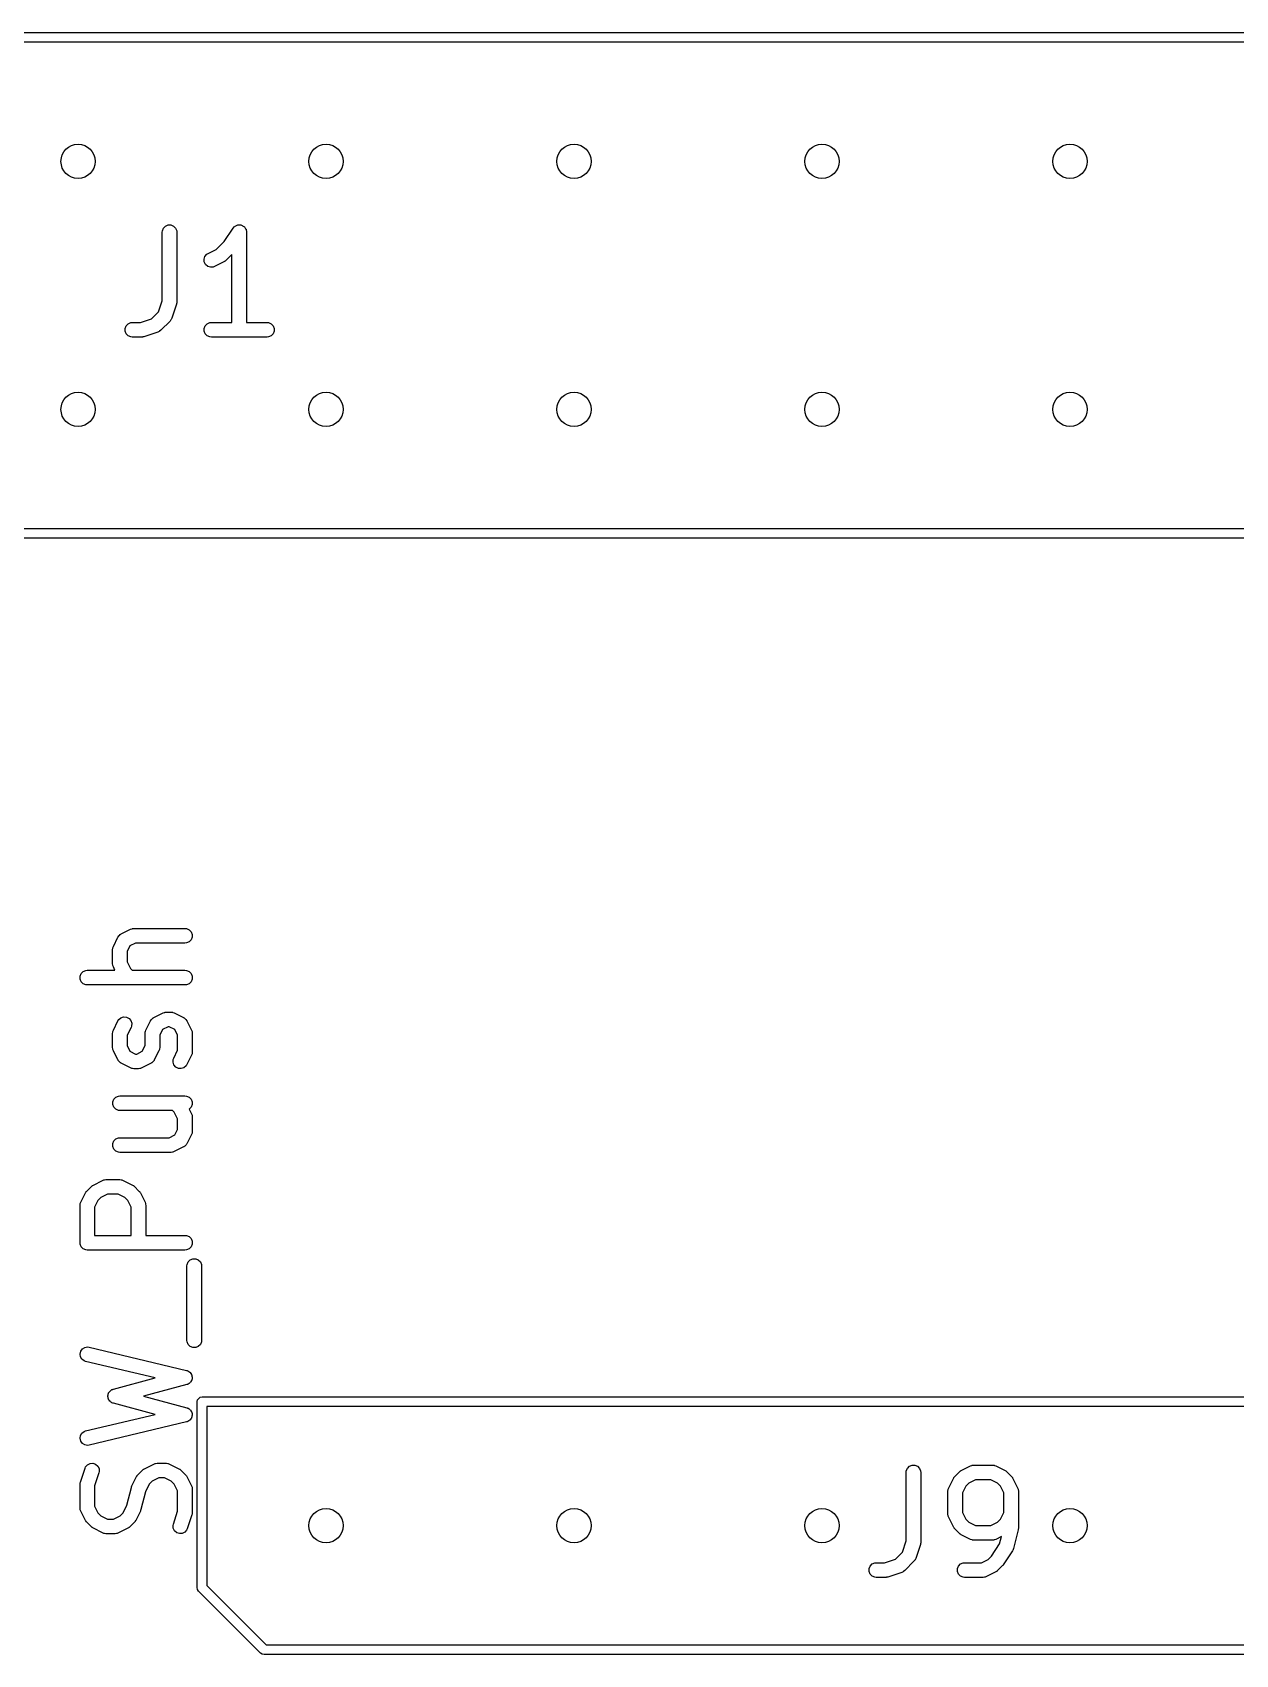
# Model space of a CAD drawing. Extents: x 0.02 to 1.98, y -0.08 to 3.55.
# Drawn here: x 0.932 to 1.417, y 0.048 to 0.702 of the extents above; entities that cross this region are included whole.
import ezdxf

# ---------------------------------------------------------------- set-up
doc = ezdxf.new("R2010")
doc.units = 0
doc.header["$MEASUREMENT"] = 0
doc.layers.add('BLACK', color=7, linetype='CONTINUOUS')

msp = doc.modelspace()

# ---------------------------------------------------------------- linework, layer by layer
at = {"layer": 'BLACK', "linetype": 'CONTINUOUS'}
for p, q in [((0.2, 0.70197), (1.75, 0.70197)), ((1.74918, 0.69803), (0.20197, 0.69803)), ((0.98392, 0.62146), (0.98398, 0.62204)), ((0.98392, 0.59382), (0.98392, 0.62146)), ((0.98398, 0.62204), (0.98442, 0.6231)), ((0.98442, 0.6231), (0.98524, 0.62392)), ((0.98524, 0.62392), (0.9863, 0.62436)), ((0.9863, 0.62436), (0.98745, 0.62436)), ((0.98745, 0.62436), (0.98852, 0.62392)), ((0.98852, 0.62392), (0.98933, 0.6231)), ((0.98933, 0.6231), (0.98977, 0.62204)), ((0.98977, 0.62204), (0.98983, 0.62146)), ((0.98983, 0.62146), (0.98983, 0.59334)), ((1.00895, 0.61772), (1.01254, 0.6231)), ((1.01254, 0.6231), (1.01255, 0.62311)), ((1.01254, 0.6231), (1.01254, 0.6231)), ((1.01254, 0.6231), (1.01254, 0.6231)), ((1.01255, 0.62311), (1.01291, 0.62355)), ((1.01291, 0.62355), (1.01315, 0.62371)), ((1.01315, 0.62371), (1.01336, 0.62392)), ((1.01336, 0.62392), (1.01362, 0.62403)), ((1.01362, 0.62403), (1.01387, 0.62419)), ((1.01387, 0.62419), (1.01415, 0.62425)), ((1.01415, 0.62425), (1.01442, 0.62436)), ((1.01442, 0.62436), (1.01471, 0.62436)), ((1.01471, 0.62436), (1.01499, 0.62442)), ((1.01499, 0.62442), (1.01528, 0.62436)), ((1.01528, 0.62436), (1.01557, 0.62436)), ((1.01557, 0.62436), (1.01584, 0.62425)), ((1.01584, 0.62425), (1.01613, 0.62419)), ((1.01613, 0.62419), (1.01637, 0.62403)), ((1.01637, 0.62403), (1.01664, 0.62392)), ((1.01664, 0.62392), (1.01684, 0.62371)), ((1.01684, 0.62371), (1.01708, 0.62355)), ((1.01708, 0.62355), (1.01725, 0.62331)), ((1.01725, 0.62331), (1.01745, 0.6231)), ((1.01745, 0.6231), (1.01756, 0.62284)), ((1.01756, 0.62284), (1.01772, 0.6226)), ((1.01772, 0.6226), (1.01778, 0.62231)), ((1.01778, 0.62231), (1.01789, 0.62204)), ((1.01789, 0.62204), (1.01795, 0.62147)), ((1.01795, 0.62147), (1.01795, 0.62147)), ((1.01795, 0.62147), (1.01795, 0.62147)), ((1.01795, 0.62147), (1.01795, 0.62146)), ((1.01795, 0.62146), (1.01795, 0.58505)), ((1.00575, 0.61452), (1.00895, 0.61772)), ((1.00082, 0.61058), (1.00118, 0.61168)), ((1.0009, 0.60944), (1.00082, 0.61058)), ((1.00142, 0.6084), (1.0009, 0.60944)), ((1.00118, 0.61168), (1.00194, 0.61255)), ((1.00229, 0.60765), (1.00142, 0.6084)), ((1.00194, 0.61255), (1.00243, 0.61286)), ((1.00243, 0.61286), (1.00575, 0.61452)), ((1.00882, 0.60945), (1.00507, 0.60757)), ((1.00907, 0.60961), (1.00882, 0.60945)), ((1.00914, 0.60963), (1.00907, 0.60961)), ((1.00922, 0.6097), (1.00914, 0.60963)), ((1.00931, 0.60976), (1.00922, 0.6097)), ((1.00936, 0.60982), (1.00931, 0.60976)), ((1.00959, 0.61), (1.00936, 0.60982)), ((1.01205, 0.61246), (1.00959, 0.61)), ((1.01205, 0.58505), (1.01205, 0.61246)), ((1.00338, 0.60729), (1.00229, 0.60765)), ((1.00453, 0.60737), (1.00338, 0.60729)), ((1.00507, 0.60757), (1.00453, 0.60737)), ((0.97966, 0.58655), (0.98242, 0.58931)), ((0.98242, 0.58931), (0.98392, 0.59382)), ((0.98968, 0.59241), (0.9878, 0.58678)), ((0.98974, 0.59269), (0.98968, 0.59241)), ((0.98977, 0.59277), (0.98974, 0.59269)), ((0.98978, 0.59287), (0.98977, 0.59277)), ((0.98981, 0.59297), (0.98978, 0.59287)), ((0.98983, 0.59334), (0.9898, 0.59305)), ((0.9898, 0.59305), (0.98981, 0.59297)), ((0.96898, 0.58267), (0.96942, 0.58373)), ((0.96898, 0.58152), (0.96898, 0.58267)), ((0.96942, 0.58373), (0.97024, 0.58455)), ((0.97024, 0.58455), (0.9713, 0.58499)), ((0.9713, 0.58499), (0.97188, 0.58505)), ((0.97188, 0.58505), (0.97515, 0.58505)), ((0.97515, 0.58505), (0.97966, 0.58655)), ((0.98709, 0.58563), (0.98334, 0.58188)), ((0.98746, 0.58608), (0.98709, 0.58563)), ((0.9875, 0.58618), (0.98746, 0.58608)), ((0.98757, 0.58626), (0.9875, 0.58618)), ((0.9878, 0.58678), (0.98757, 0.58626)), ((1.00085, 0.58267), (1.00129, 0.58373)), ((1.00085, 0.58152), (1.00085, 0.58267)), ((1.00129, 0.58373), (1.00211, 0.58455)), ((1.00211, 0.58455), (1.00317, 0.58499)), ((1.00317, 0.58499), (1.00375, 0.58505)), ((1.00375, 0.58505), (1.01205, 0.58505)), ((1.01795, 0.58505), (1.02625, 0.58505)), ((1.02625, 0.58505), (1.02682, 0.58499)), ((1.02682, 0.58499), (1.02789, 0.58455)), ((1.02789, 0.58455), (1.0287, 0.58373)), ((1.0287, 0.58373), (1.02914, 0.58267)), ((1.02914, 0.58267), (1.02914, 0.58152)), ((0.96942, 0.58045), (0.96898, 0.58152)), ((0.97024, 0.57964), (0.96942, 0.58045)), ((0.9713, 0.5792), (0.97024, 0.57964)), ((0.97188, 0.57914), (0.9713, 0.5792)), ((0.97563, 0.57914), (0.97188, 0.57914)), ((0.97592, 0.57917), (0.97563, 0.57914)), ((0.976, 0.57916), (0.97592, 0.57917)), ((0.9761, 0.57919), (0.976, 0.57916)), ((0.9762, 0.5792), (0.9761, 0.57919)), ((0.97628, 0.57923), (0.9762, 0.5792)), ((0.97656, 0.57929), (0.97628, 0.57923)), ((0.98219, 0.58117), (0.97656, 0.57929)), ((0.98271, 0.5814), (0.98219, 0.58117)), ((0.98279, 0.58147), (0.98271, 0.5814)), ((0.98289, 0.58151), (0.98279, 0.58147)), ((0.98334, 0.58188), (0.98289, 0.58151)), ((1.00129, 0.58045), (1.00085, 0.58152)), ((1.00211, 0.57964), (1.00129, 0.58045)), ((1.00317, 0.5792), (1.00211, 0.57964)), ((1.00375, 0.57914), (1.00317, 0.5792)), ((1.02625, 0.57914), (1.00375, 0.57914)), ((1.02682, 0.5792), (1.02625, 0.57914)), ((1.02789, 0.57964), (1.02682, 0.5792)), ((1.0287, 0.58045), (1.02789, 0.57964)), ((1.02914, 0.58152), (1.0287, 0.58045)), ((1.65161, 0.49803), (0.2, 0.49803)), ((0.20197, 0.50197), (1.64725, 0.50197)), ((0.96741, 0.33856), (0.97116, 0.34044)), ((0.97116, 0.34044), (0.9717, 0.34064)), ((0.9717, 0.34064), (0.97181, 0.34065)), ((0.97181, 0.34065), (0.9719, 0.34069)), ((0.9719, 0.34069), (0.97248, 0.34075)), ((0.97248, 0.34075), (0.9931, 0.34075)), ((0.9931, 0.34075), (0.99368, 0.34069)), ((0.99368, 0.34069), (0.99474, 0.34025)), ((0.99474, 0.34025), (0.99556, 0.33944)), ((0.96422, 0.33349), (0.96609, 0.33724)), ((0.96609, 0.33724), (0.96615, 0.33734)), ((0.96615, 0.33734), (0.96617, 0.33738)), ((0.96617, 0.33738), (0.96621, 0.33744)), ((0.96621, 0.33744), (0.9664, 0.33773)), ((0.9664, 0.33773), (0.96668, 0.33797)), ((0.96668, 0.33797), (0.96692, 0.33825)), ((0.96692, 0.33825), (0.96721, 0.33844)), ((0.96721, 0.33844), (0.96727, 0.33849)), ((0.96727, 0.33849), (0.96731, 0.3385)), ((0.96731, 0.3385), (0.96741, 0.33856)), ((0.97093, 0.33372), (0.96981, 0.33147)), ((0.97318, 0.33484), (0.97093, 0.33372)), ((0.9931, 0.33484), (0.97318, 0.33484)), ((0.99368, 0.3349), (0.9931, 0.33484)), ((0.99474, 0.33534), (0.99368, 0.3349)), ((0.99556, 0.33615), (0.99474, 0.33534)), ((0.99556, 0.33944), (0.996, 0.33837)), ((0.996, 0.33722), (0.99556, 0.33615)), ((0.996, 0.33837), (0.996, 0.33722)), ((0.9639, 0.33217), (0.96396, 0.33275)), ((0.9639, 0.32655), (0.9639, 0.33217)), ((0.96396, 0.33275), (0.964, 0.33285)), ((0.964, 0.33285), (0.96401, 0.33295)), ((0.96401, 0.33295), (0.96422, 0.33349)), ((0.96981, 0.33147), (0.96981, 0.32724)), ((0.96981, 0.32724), (0.97116, 0.32455)), ((0.95084, 0.3215), (0.95128, 0.32256)), ((0.95084, 0.32035), (0.95084, 0.3215)), ((0.95128, 0.32256), (0.95209, 0.32338)), ((0.95209, 0.32338), (0.95316, 0.32382)), ((0.95316, 0.32382), (0.95373, 0.32388)), ((0.95373, 0.32388), (0.96489, 0.32388)), ((0.96396, 0.32597), (0.9639, 0.32655)), ((0.964, 0.32587), (0.96396, 0.32597)), ((0.96401, 0.32577), (0.964, 0.32587)), ((0.96422, 0.32523), (0.96401, 0.32577)), ((0.96489, 0.32388), (0.96422, 0.32523)), ((0.97116, 0.32455), (0.97183, 0.32388)), ((0.97183, 0.32388), (0.9931, 0.32388)), ((0.9931, 0.32388), (0.99368, 0.32382)), ((0.99368, 0.32382), (0.99474, 0.32338)), ((0.99474, 0.32338), (0.99556, 0.32256)), ((0.99556, 0.32256), (0.996, 0.3215)), ((0.996, 0.3215), (0.996, 0.32035)), ((0.95128, 0.31928), (0.95084, 0.32035)), ((0.95209, 0.31847), (0.95128, 0.31928)), ((0.95316, 0.31803), (0.95209, 0.31847)), ((0.95373, 0.31797), (0.95316, 0.31803)), ((0.9931, 0.31797), (0.95373, 0.31797)), ((0.99368, 0.31803), (0.9931, 0.31797)), ((0.99474, 0.31847), (0.99368, 0.31803)), ((0.99556, 0.31928), (0.99474, 0.31847)), ((0.996, 0.32035), (0.99556, 0.31928)), ((0.96422, 0.29975), (0.96609, 0.3035)), ((0.96609, 0.3035), (0.9664, 0.30399)), ((0.9664, 0.30399), (0.96727, 0.30474)), ((0.96727, 0.30474), (0.96836, 0.3051)), ((0.96836, 0.3051), (0.96951, 0.30502)), ((0.96951, 0.30502), (0.97054, 0.30451)), ((0.97137, 0.30085), (0.96981, 0.29773)), ((0.97054, 0.30451), (0.9713, 0.30364)), ((0.9713, 0.30364), (0.97166, 0.30254)), ((0.97158, 0.30139), (0.97137, 0.30085)), ((0.97166, 0.30254), (0.97158, 0.30139)), ((0.97734, 0.29975), (0.97921, 0.3035)), ((0.97921, 0.3035), (0.97927, 0.30359)), ((0.97927, 0.30359), (0.97929, 0.30364)), ((0.97929, 0.30364), (0.97934, 0.30369)), ((0.97934, 0.30369), (0.97952, 0.30399)), ((0.97952, 0.30399), (0.9798, 0.30423)), ((0.9798, 0.30423), (0.98004, 0.30451)), ((0.98004, 0.30451), (0.98034, 0.30469)), ((0.98034, 0.30469), (0.98039, 0.30474)), ((0.98039, 0.30474), (0.98044, 0.30476)), ((0.98044, 0.30476), (0.98053, 0.30482)), ((0.98053, 0.30482), (0.98428, 0.30669)), ((0.9863, 0.3011), (0.98406, 0.29997)), ((0.98428, 0.30669), (0.98482, 0.3069)), ((0.98482, 0.3069), (0.98493, 0.3069)), ((0.98493, 0.3069), (0.98503, 0.30695)), ((0.98503, 0.30695), (0.9856, 0.307)), ((0.9856, 0.307), (0.98748, 0.307)), ((0.98678, 0.3011), (0.9863, 0.3011)), ((0.98903, 0.29997), (0.98678, 0.3011)), ((0.98748, 0.307), (0.98805, 0.30695)), ((0.98805, 0.30695), (0.98815, 0.3069)), ((0.98815, 0.3069), (0.98826, 0.3069)), ((0.98826, 0.3069), (0.9888, 0.30669)), ((0.9888, 0.30669), (0.99255, 0.30482)), ((0.99255, 0.30482), (0.99265, 0.30476)), ((0.99265, 0.30476), (0.99269, 0.30474)), ((0.99269, 0.30474), (0.99275, 0.30469)), ((0.99275, 0.30469), (0.99304, 0.30451)), ((0.99304, 0.30451), (0.99328, 0.30423)), ((0.99328, 0.30423), (0.99356, 0.30399)), ((0.99356, 0.30399), (0.99374, 0.30369)), ((0.99374, 0.30369), (0.99379, 0.30364)), ((0.99379, 0.30364), (0.99381, 0.30359)), ((0.99381, 0.30359), (0.99387, 0.3035)), ((0.99387, 0.3035), (0.99574, 0.29975)), ((0.9639, 0.29843), (0.96396, 0.299)), ((0.9639, 0.2928), (0.9639, 0.29843)), ((0.96396, 0.299), (0.964, 0.2991)), ((0.964, 0.2991), (0.96401, 0.29921)), ((0.96401, 0.29921), (0.96422, 0.29975)), ((0.96981, 0.29773), (0.96981, 0.2935)), ((0.97703, 0.29843), (0.97708, 0.299)), ((0.97703, 0.2935), (0.97703, 0.29843)), ((0.97708, 0.299), (0.97712, 0.2991)), ((0.97712, 0.2991), (0.97713, 0.29921)), ((0.97713, 0.29921), (0.97734, 0.29975)), ((0.98406, 0.29997), (0.98293, 0.29773)), ((0.98293, 0.29773), (0.98293, 0.2928)), ((0.99015, 0.29773), (0.98903, 0.29997)), ((0.99015, 0.29162), (0.99015, 0.29773)), ((0.99574, 0.29975), (0.99595, 0.29921)), ((0.99595, 0.29921), (0.99596, 0.2991)), ((0.99596, 0.2991), (0.996, 0.299)), ((0.996, 0.299), (0.99606, 0.29843)), ((0.99606, 0.29843), (0.99606, 0.29093)), ((0.96396, 0.29222), (0.9639, 0.2928)), ((0.964, 0.29213), (0.96396, 0.29222)), ((0.96401, 0.29202), (0.964, 0.29213)), ((0.96422, 0.29148), (0.96401, 0.29202)), ((0.96609, 0.28773), (0.96422, 0.29148)), ((0.96981, 0.2935), (0.97093, 0.29125)), ((0.97093, 0.29125), (0.97318, 0.29013)), ((0.97318, 0.29013), (0.97366, 0.29013)), ((0.97366, 0.29013), (0.9759, 0.29125)), ((0.9759, 0.29125), (0.97703, 0.2935)), ((0.98262, 0.29148), (0.98075, 0.28773)), ((0.98283, 0.29202), (0.98262, 0.29148)), ((0.98284, 0.29213), (0.98283, 0.29202)), ((0.98288, 0.29222), (0.98284, 0.29213)), ((0.98293, 0.2928), (0.98288, 0.29222)), ((0.9883, 0.28681), (0.98838, 0.28796)), ((0.98838, 0.28796), (0.98859, 0.2885)), ((0.98859, 0.2885), (0.99015, 0.29162)), ((0.99574, 0.28961), (0.99387, 0.28586)), ((0.99595, 0.29015), (0.99574, 0.28961)), ((0.99596, 0.29025), (0.99595, 0.29015)), ((0.996, 0.29035), (0.99596, 0.29025)), ((0.99606, 0.29093), (0.996, 0.29035)), ((0.96615, 0.28763), (0.96609, 0.28773)), ((0.96617, 0.28759), (0.96615, 0.28763)), ((0.96621, 0.28753), (0.96617, 0.28759)), ((0.9664, 0.28724), (0.96621, 0.28753)), ((0.96668, 0.287), (0.9664, 0.28724)), ((0.96692, 0.28672), (0.96668, 0.287)), ((0.96721, 0.28654), (0.96692, 0.28672)), ((0.96727, 0.28649), (0.96721, 0.28654)), ((0.96731, 0.28647), (0.96727, 0.28649)), ((0.96741, 0.28641), (0.96731, 0.28647)), ((0.97116, 0.28454), (0.96741, 0.28641)), ((0.9717, 0.28433), (0.97116, 0.28454)), ((0.97181, 0.28432), (0.9717, 0.28433)), ((0.9719, 0.28428), (0.97181, 0.28432)), ((0.97248, 0.28422), (0.9719, 0.28428)), ((0.97436, 0.28422), (0.97248, 0.28422)), ((0.97493, 0.28428), (0.97436, 0.28422)), ((0.97503, 0.28432), (0.97493, 0.28428)), ((0.97514, 0.28433), (0.97503, 0.28432)), ((0.97568, 0.28454), (0.97514, 0.28433)), ((0.97943, 0.28641), (0.97568, 0.28454)), ((0.97952, 0.28647), (0.97943, 0.28641)), ((0.97957, 0.28649), (0.97952, 0.28647)), ((0.97962, 0.28654), (0.97957, 0.28649)), ((0.97992, 0.28672), (0.97962, 0.28654)), ((0.98016, 0.287), (0.97992, 0.28672)), ((0.98044, 0.28724), (0.98016, 0.287)), ((0.98062, 0.28753), (0.98044, 0.28724)), ((0.98067, 0.28759), (0.98062, 0.28753)), ((0.98069, 0.28763), (0.98067, 0.28759)), ((0.98075, 0.28773), (0.98069, 0.28763)), ((0.98866, 0.28571), (0.9883, 0.28681)), ((0.98942, 0.28484), (0.98866, 0.28571)), ((0.99045, 0.28433), (0.98942, 0.28484)), ((0.9916, 0.28425), (0.99045, 0.28433)), ((0.99269, 0.28461), (0.9916, 0.28425)), ((0.99356, 0.28537), (0.99269, 0.28461)), ((0.99387, 0.28586), (0.99356, 0.28537)), ((0.96396, 0.27088), (0.9644, 0.27194)), ((0.96396, 0.26973), (0.96396, 0.27088)), ((0.9644, 0.26866), (0.96396, 0.26973)), ((0.9644, 0.27194), (0.96522, 0.27276)), ((0.96522, 0.26785), (0.9644, 0.26866)), ((0.96522, 0.27276), (0.96628, 0.2732)), ((0.96628, 0.2732), (0.96686, 0.27326)), ((0.96686, 0.27326), (0.9931, 0.27326)), ((0.9931, 0.27326), (0.99368, 0.2732)), ((0.99368, 0.2732), (0.99474, 0.27276)), ((0.99474, 0.27276), (0.99556, 0.27194)), ((0.99556, 0.26866), (0.99479, 0.2679)), ((0.99556, 0.27194), (0.996, 0.27088)), ((0.996, 0.26973), (0.99556, 0.26866)), ((0.996, 0.27088), (0.996, 0.26973)), ((0.96628, 0.26741), (0.96522, 0.26785)), ((0.96686, 0.26735), (0.96628, 0.26741)), ((0.98813, 0.26735), (0.96686, 0.26735)), ((0.9888, 0.26668), (0.98813, 0.26735)), ((0.99015, 0.26398), (0.9888, 0.26668)), ((0.99015, 0.25975), (0.99015, 0.26398)), ((0.99479, 0.2679), (0.99574, 0.266)), ((0.99574, 0.266), (0.99595, 0.26546)), ((0.99595, 0.26546), (0.99596, 0.26535)), ((0.99596, 0.26535), (0.996, 0.26526)), ((0.996, 0.26526), (0.99606, 0.26468)), ((0.99606, 0.26468), (0.99606, 0.25906)), ((0.96396, 0.25401), (0.9644, 0.25507)), ((0.9644, 0.25507), (0.96522, 0.25589)), ((0.96522, 0.25589), (0.96628, 0.25633)), ((0.96628, 0.25633), (0.96686, 0.25638)), ((0.96686, 0.25638), (0.98678, 0.25638)), ((0.98678, 0.25638), (0.98903, 0.25751)), ((0.98903, 0.25751), (0.99015, 0.25975)), ((0.99574, 0.25773), (0.99387, 0.25399)), ((0.99595, 0.25828), (0.99574, 0.25773)), ((0.99596, 0.25838), (0.99595, 0.25828)), ((0.996, 0.25848), (0.99596, 0.25838)), ((0.99606, 0.25906), (0.996, 0.25848)), ((0.96396, 0.25285), (0.96396, 0.25401)), ((0.9644, 0.25179), (0.96396, 0.25285)), ((0.96522, 0.25098), (0.9644, 0.25179)), ((0.96628, 0.25053), (0.96522, 0.25098)), ((0.96686, 0.25048), (0.96628, 0.25053)), ((0.98748, 0.25048), (0.96686, 0.25048)), ((0.98805, 0.25053), (0.98748, 0.25048)), ((0.98815, 0.25058), (0.98805, 0.25053)), ((0.98826, 0.25058), (0.98815, 0.25058)), ((0.9888, 0.25079), (0.98826, 0.25058)), ((0.99255, 0.25266), (0.9888, 0.25079)), ((0.99265, 0.25273), (0.99255, 0.25266)), ((0.99269, 0.25274), (0.99265, 0.25273)), ((0.99275, 0.25279), (0.99269, 0.25274)), ((0.99304, 0.25297), (0.99275, 0.25279)), ((0.99328, 0.25325), (0.99304, 0.25297)), ((0.99356, 0.2535), (0.99328, 0.25325)), ((0.99374, 0.25379), (0.99356, 0.2535)), ((0.99379, 0.25384), (0.99374, 0.25379)), ((0.99381, 0.25389), (0.99379, 0.25384)), ((0.99387, 0.25399), (0.99381, 0.25389)), ((0.95352, 0.2349), (0.95539, 0.23677)), ((0.95539, 0.23677), (0.95562, 0.23696)), ((0.95562, 0.23696), (0.95567, 0.23702)), ((0.95567, 0.23702), (0.95576, 0.23707)), ((0.95576, 0.23707), (0.95584, 0.23714)), ((0.95584, 0.23714), (0.95591, 0.23717)), ((0.95591, 0.23717), (0.95616, 0.23732)), ((0.95616, 0.23732), (0.95991, 0.2392)), ((0.95991, 0.2392), (0.96045, 0.23941)), ((0.96045, 0.23941), (0.96056, 0.23941)), ((0.96056, 0.23941), (0.96066, 0.23945)), ((0.96066, 0.23945), (0.96123, 0.23951)), ((0.96123, 0.23951), (0.96686, 0.23951)), ((0.96686, 0.23951), (0.96743, 0.23945)), ((0.96743, 0.23945), (0.96753, 0.23941)), ((0.96753, 0.23941), (0.96764, 0.23941)), ((0.96764, 0.23941), (0.96818, 0.2392)), ((0.96818, 0.2392), (0.97193, 0.23732)), ((0.97193, 0.23732), (0.97217, 0.23717)), ((0.97217, 0.23717), (0.97225, 0.23714)), ((0.97225, 0.23714), (0.97233, 0.23707)), ((0.97233, 0.23707), (0.97242, 0.23702)), ((0.97242, 0.23702), (0.97247, 0.23696)), ((0.97247, 0.23696), (0.97269, 0.23677)), ((0.97269, 0.23677), (0.97457, 0.2349)), ((0.95078, 0.22906), (0.95084, 0.22963)), ((0.95078, 0.21406), (0.95078, 0.22906)), ((0.95084, 0.22963), (0.95088, 0.22973)), ((0.95088, 0.22973), (0.95089, 0.22984)), ((0.95089, 0.22984), (0.95109, 0.23038)), ((0.95109, 0.23038), (0.95297, 0.23413)), ((0.95297, 0.23413), (0.95312, 0.23438)), ((0.95312, 0.23438), (0.95315, 0.23445)), ((0.95315, 0.23445), (0.95322, 0.23453)), ((0.95322, 0.23453), (0.95328, 0.23462)), ((0.95328, 0.23462), (0.95333, 0.23467)), ((0.95333, 0.23467), (0.95352, 0.2349)), ((0.95803, 0.23106), (0.95669, 0.22836)), ((0.95923, 0.23226), (0.95803, 0.23106)), ((0.96193, 0.23361), (0.95923, 0.23226)), ((0.96616, 0.23361), (0.96193, 0.23361)), ((0.96886, 0.23226), (0.96616, 0.23361)), ((0.97005, 0.23106), (0.96886, 0.23226)), ((0.9714, 0.22836), (0.97005, 0.23106)), ((0.97457, 0.2349), (0.97475, 0.23467)), ((0.97475, 0.23467), (0.97481, 0.23462)), ((0.97481, 0.23462), (0.97487, 0.23453)), ((0.97487, 0.23453), (0.97494, 0.23445)), ((0.97494, 0.23445), (0.97497, 0.23438)), ((0.97497, 0.23438), (0.97512, 0.23413)), ((0.97512, 0.23413), (0.977, 0.23038)), ((0.977, 0.23038), (0.9772, 0.22984)), ((0.9772, 0.22984), (0.97721, 0.22973)), ((0.97721, 0.22973), (0.97725, 0.22963)), ((0.97725, 0.22963), (0.97731, 0.22906)), ((0.97731, 0.22906), (0.97731, 0.21701)), ((0.95669, 0.22836), (0.95669, 0.21701)), ((0.9714, 0.21701), (0.9714, 0.22836)), ((0.95669, 0.21701), (0.9714, 0.21701)), ((0.97731, 0.21701), (0.9931, 0.21701)), ((0.9931, 0.21701), (0.99368, 0.21696)), ((0.99368, 0.21696), (0.99474, 0.21652)), ((0.99474, 0.21652), (0.99556, 0.2157)), ((0.95084, 0.21348), (0.95078, 0.21406)), ((0.95128, 0.21242), (0.95084, 0.21348)), ((0.95209, 0.21161), (0.95128, 0.21242)), ((0.95316, 0.21116), (0.95209, 0.21161)), ((0.95373, 0.21111), (0.95316, 0.21116)), ((0.9931, 0.21111), (0.95373, 0.21111)), ((0.99368, 0.21116), (0.9931, 0.21111)), ((0.99474, 0.21161), (0.99368, 0.21116)), ((0.99556, 0.21242), (0.99474, 0.21161)), ((0.99556, 0.2157), (0.996, 0.21464)), ((0.996, 0.21348), (0.99556, 0.21242)), ((0.996, 0.21464), (0.996, 0.21348)), ((0.9939, 0.20469), (0.99396, 0.20526)), ((0.9939, 0.17469), (0.9939, 0.20469)), ((0.99396, 0.20526), (0.9944, 0.20633)), ((0.9944, 0.20633), (0.99521, 0.20714)), ((0.99521, 0.20714), (0.99628, 0.20758)), ((0.99628, 0.20758), (0.99743, 0.20758)), ((0.99743, 0.20758), (0.99849, 0.20714)), ((0.99849, 0.20714), (0.99931, 0.20633)), ((0.99931, 0.20633), (0.99975, 0.20526)), ((0.99975, 0.20526), (0.99981, 0.20469)), ((0.99981, 0.20469), (0.99981, 0.17469)), ((0.95078, 0.16918), (0.95105, 0.1703)), ((0.95105, 0.1703), (0.95172, 0.17123)), ((0.95172, 0.17123), (0.95271, 0.17183)), ((0.95271, 0.17183), (0.95384, 0.17202)), ((0.95384, 0.17202), (0.95442, 0.17194)), ((0.95442, 0.17194), (0.99379, 0.16256)), ((0.99396, 0.17411), (0.9939, 0.17469)), ((0.9944, 0.17305), (0.99396, 0.17411)), ((0.99521, 0.17224), (0.9944, 0.17305)), ((0.99628, 0.17179), (0.99521, 0.17224)), ((0.99743, 0.17179), (0.99628, 0.17179)), ((0.99849, 0.17224), (0.99743, 0.17179)), ((0.99931, 0.17305), (0.99849, 0.17224)), ((0.99975, 0.17411), (0.99931, 0.17305)), ((0.99981, 0.17469), (0.99975, 0.17411)), ((0.95096, 0.16804), (0.95078, 0.16918)), ((0.95157, 0.16706), (0.95096, 0.16804)), ((0.9525, 0.16638), (0.95157, 0.16706)), ((0.95305, 0.16619), (0.9525, 0.16638)), ((0.98104, 0.15953), (0.95305, 0.16619)), ((0.96422, 0.15505), (0.98104, 0.15953)), ((0.99379, 0.16256), (0.99398, 0.1625)), ((0.99398, 0.1625), (0.99406, 0.16249)), ((0.99406, 0.16249), (0.99412, 0.16245)), ((0.99412, 0.16245), (0.99433, 0.16238)), ((0.99419, 0.15696), (0.99413, 0.15692)), ((0.99441, 0.15704), (0.99419, 0.15696)), ((0.99433, 0.16238), (0.99468, 0.16213)), ((0.99475, 0.1573), (0.99441, 0.15704)), ((0.99468, 0.16213), (0.99505, 0.16191)), ((0.99511, 0.15753), (0.99475, 0.1573)), ((0.99505, 0.16191), (0.99514, 0.16179)), ((0.9952, 0.15765), (0.99511, 0.15753)), ((0.99514, 0.16179), (0.99527, 0.1617)), ((0.99532, 0.15774), (0.9952, 0.15765)), ((0.99527, 0.1617), (0.99549, 0.16134)), ((0.99554, 0.15811), (0.99532, 0.15774)), ((0.99549, 0.16134), (0.99575, 0.161)), ((0.99579, 0.15846), (0.99554, 0.15811)), ((0.99575, 0.161), (0.99579, 0.16085)), ((0.99579, 0.16085), (0.99587, 0.16072)), ((0.99582, 0.15861), (0.99579, 0.15846)), ((0.9959, 0.15874), (0.99582, 0.15861)), ((0.99587, 0.16072), (0.99594, 0.1603)), ((0.99595, 0.15917), (0.9959, 0.15874)), ((0.99594, 0.1603), (0.99605, 0.15988)), ((0.99605, 0.15958), (0.99595, 0.15917)), ((0.99605, 0.15988), (0.99603, 0.15973)), ((0.99603, 0.15973), (0.99605, 0.15958)), ((0.96203, 0.15238), (0.96214, 0.15276)), ((0.96206, 0.15219), (0.96203, 0.15238)), ((0.96203, 0.152), (0.96206, 0.15219)), ((0.96214, 0.15163), (0.96203, 0.152)), ((0.96214, 0.15276), (0.96219, 0.15315)), ((0.96219, 0.15124), (0.96214, 0.15163)), ((0.96219, 0.15315), (0.96228, 0.15331)), ((0.96228, 0.15108), (0.96219, 0.15124)), ((0.96228, 0.15331), (0.96233, 0.1535)), ((0.96233, 0.15089), (0.96228, 0.15108)), ((0.96233, 0.1535), (0.96257, 0.15381)), ((0.96257, 0.15058), (0.96233, 0.15089)), ((0.96257, 0.15381), (0.96276, 0.15414)), ((0.96276, 0.15024), (0.96257, 0.15058)), ((0.96276, 0.15414), (0.96292, 0.15426)), ((0.96292, 0.15426), (0.96303, 0.15441)), ((0.96303, 0.15441), (0.96337, 0.15461)), ((0.96337, 0.15461), (0.96368, 0.15484)), ((0.96368, 0.15484), (0.96396, 0.15495)), ((0.96396, 0.15495), (0.96403, 0.15499)), ((0.96403, 0.15499), (0.96409, 0.155)), ((0.96409, 0.155), (0.96422, 0.15505)), ((0.99386, 0.15684), (0.97644, 0.15219)), ((0.97644, 0.15219), (0.99386, 0.14755)), ((0.99406, 0.15691), (0.99386, 0.15684)), ((0.99413, 0.15692), (0.99406, 0.15691)), ((0.99803, 0.15), (0.99818, 0.15075)), ((0.99818, 0.15075), (0.99925, 0.15182)), ((0.99925, 0.15182), (1, 0.15197)), ((1, 0.15197), (1.6, 0.15197)), ((0.95305, 0.13819), (0.98104, 0.14486)), ((0.96292, 0.15013), (0.96276, 0.15024)), ((0.96303, 0.14998), (0.96292, 0.15013)), ((0.96337, 0.14978), (0.96303, 0.14998)), ((0.96368, 0.14954), (0.96337, 0.14978)), ((0.96396, 0.14944), (0.96368, 0.14954)), ((0.96403, 0.1494), (0.96396, 0.14944)), ((0.96409, 0.14939), (0.96403, 0.1494)), ((0.96422, 0.14934), (0.96409, 0.14939)), ((0.98104, 0.14486), (0.96422, 0.14934)), ((0.99386, 0.14755), (0.99406, 0.14747)), ((0.99406, 0.14747), (0.99413, 0.14746)), ((0.99413, 0.14746), (0.99419, 0.14742)), ((0.99419, 0.14742), (0.99441, 0.14734)), ((0.99441, 0.14734), (0.99475, 0.14708)), ((0.99475, 0.14708), (0.99511, 0.14686)), ((0.99511, 0.14686), (0.9952, 0.14674)), ((0.9952, 0.14674), (0.99532, 0.14664)), ((0.99532, 0.14664), (0.99554, 0.14627)), ((0.99554, 0.14627), (0.99579, 0.14593)), ((0.99579, 0.14593), (0.99582, 0.14578)), ((0.99582, 0.14578), (0.9959, 0.14565)), ((0.99594, 0.14409), (0.99587, 0.14367)), ((0.9959, 0.14565), (0.99595, 0.14522)), ((0.99605, 0.1445), (0.99594, 0.14409)), ((0.99595, 0.14522), (0.99605, 0.1448)), ((0.99605, 0.1448), (0.99603, 0.14466)), ((0.99603, 0.14466), (0.99605, 0.1445)), ((0.99803, 0.075), (0.99803, 0.15)), ((1.00197, 0.14803), (1.00197, 0.07582)), ((1.59803, 0.14803), (1.00197, 0.14803)), ((0.95096, 0.13635), (0.95157, 0.13733)), ((0.95157, 0.13733), (0.9525, 0.138)), ((0.9525, 0.138), (0.95305, 0.13819)), ((0.99379, 0.14182), (0.95442, 0.13245)), ((0.99398, 0.14189), (0.99379, 0.14182)), ((0.99406, 0.1419), (0.99398, 0.14189)), ((0.99412, 0.14194), (0.99406, 0.1419)), ((0.99433, 0.14201), (0.99412, 0.14194)), ((0.99468, 0.14226), (0.99433, 0.14201)), ((0.99505, 0.14248), (0.99468, 0.14226)), ((0.99514, 0.1426), (0.99505, 0.14248)), ((0.99527, 0.14269), (0.99514, 0.1426)), ((0.99549, 0.14305), (0.99527, 0.14269)), ((0.99575, 0.14339), (0.99549, 0.14305)), ((0.99579, 0.14354), (0.99575, 0.14339)), ((0.99587, 0.14367), (0.99579, 0.14354)), ((0.95078, 0.13521), (0.95096, 0.13635)), ((0.95105, 0.13409), (0.95078, 0.13521)), ((0.95172, 0.13316), (0.95105, 0.13409)), ((0.95271, 0.13255), (0.95172, 0.13316)), ((0.95384, 0.13237), (0.95271, 0.13255)), ((0.95442, 0.13245), (0.95384, 0.13237)), ((0.95304, 0.12366), (0.9538, 0.12453)), ((0.9538, 0.12453), (0.95483, 0.12505)), ((0.95483, 0.12505), (0.95598, 0.12513)), ((0.95598, 0.12513), (0.95707, 0.12476)), ((0.95707, 0.12476), (0.95794, 0.12401)), ((0.97678, 0.12296), (0.98053, 0.12484)), ((0.98053, 0.12484), (0.98107, 0.12505)), ((0.98107, 0.12505), (0.98118, 0.12505)), ((0.98118, 0.12505), (0.98128, 0.12509)), ((0.98128, 0.12509), (0.98185, 0.12515)), ((0.98185, 0.12515), (0.9856, 0.12515)), ((0.9856, 0.12515), (0.98618, 0.12509)), ((0.98618, 0.12509), (0.98628, 0.12505)), ((0.98628, 0.12505), (0.98638, 0.12505)), ((0.98638, 0.12505), (0.98692, 0.12484)), ((0.98692, 0.12484), (0.99067, 0.12296)), ((1.28524, 0.12392), (1.2863, 0.12436)), ((1.2863, 0.12436), (1.28745, 0.12436)), ((1.28745, 0.12436), (1.28852, 0.12392)), ((1.30993, 0.1241), (1.31047, 0.12431)), ((1.31047, 0.12431), (1.31057, 0.12432)), ((1.31057, 0.12432), (1.31067, 0.12436)), ((1.31067, 0.12436), (1.31125, 0.12442)), ((1.31125, 0.12442), (1.31875, 0.12442)), ((1.31875, 0.12442), (1.31932, 0.12436)), ((1.31932, 0.12436), (1.31942, 0.12432)), ((1.31942, 0.12432), (1.31953, 0.12431)), ((1.31953, 0.12431), (1.32007, 0.1241)), ((0.95093, 0.11751), (0.95281, 0.12313)), ((0.95281, 0.12313), (0.95304, 0.12366)), ((0.95841, 0.12126), (0.95669, 0.11609)), ((0.95794, 0.12401), (0.95846, 0.12298)), ((0.95854, 0.12183), (0.95841, 0.12126)), ((0.95846, 0.12298), (0.95854, 0.12183)), ((0.97171, 0.11602), (0.97359, 0.11977)), ((0.97359, 0.11977), (0.97375, 0.12002)), ((0.97375, 0.12002), (0.97378, 0.12009)), ((0.97378, 0.12009), (0.97384, 0.12017)), ((0.97384, 0.12017), (0.9739, 0.12026)), ((0.9739, 0.12026), (0.97396, 0.12031)), ((0.97396, 0.12031), (0.97414, 0.12054)), ((0.97414, 0.12054), (0.97602, 0.12241)), ((0.97602, 0.12241), (0.97624, 0.1226)), ((0.97624, 0.1226), (0.97629, 0.12266)), ((0.97629, 0.12266), (0.97638, 0.12271)), ((0.97638, 0.12271), (0.97646, 0.12278)), ((0.97646, 0.12278), (0.97654, 0.12281)), ((0.97654, 0.12281), (0.97678, 0.12296)), ((0.97985, 0.1179), (0.97866, 0.1167)), ((0.98255, 0.11924), (0.97985, 0.1179)), ((0.98491, 0.11924), (0.98255, 0.11924)), ((0.9876, 0.1179), (0.98491, 0.11924)), ((0.9888, 0.1167), (0.9876, 0.1179)), ((0.99067, 0.12296), (0.99092, 0.12281)), ((0.99092, 0.12281), (0.99099, 0.12278)), ((0.99099, 0.12278), (0.99107, 0.12271)), ((0.99107, 0.12271), (0.99116, 0.12266)), ((0.99116, 0.12266), (0.99122, 0.1226)), ((0.99122, 0.1226), (0.99144, 0.12241)), ((0.99144, 0.12241), (0.99332, 0.12054)), ((0.99332, 0.12054), (0.9935, 0.12031)), ((0.9935, 0.12031), (0.99356, 0.12026)), ((0.99356, 0.12026), (0.99362, 0.12017)), ((0.99362, 0.12017), (0.99368, 0.12009)), ((0.99368, 0.12009), (0.99371, 0.12002)), ((0.99371, 0.12002), (0.99387, 0.11977)), ((0.99387, 0.11977), (0.99574, 0.11602)), ((1.28392, 0.12146), (1.28398, 0.12204)), ((1.28392, 0.09382), (1.28392, 0.12146)), ((1.28398, 0.12204), (1.28442, 0.1231)), ((1.28442, 0.1231), (1.28524, 0.12392)), ((1.28852, 0.12392), (1.28933, 0.1231)), ((1.28933, 0.1231), (1.28977, 0.12204)), ((1.28977, 0.12204), (1.28983, 0.12146)), ((1.28983, 0.12146), (1.28983, 0.09334)), ((1.30111, 0.11529), (1.30298, 0.11903)), ((1.30298, 0.11903), (1.30314, 0.11928)), ((1.30314, 0.11928), (1.30317, 0.11935)), ((1.30317, 0.11935), (1.30324, 0.11944)), ((1.30324, 0.11944), (1.30329, 0.11952)), ((1.30329, 0.11952), (1.30335, 0.11958)), ((1.30335, 0.11958), (1.30354, 0.1198)), ((1.30354, 0.1198), (1.30541, 0.12168)), ((1.30541, 0.12168), (1.30564, 0.12186)), ((1.30564, 0.12186), (1.30569, 0.12192)), ((1.30569, 0.12192), (1.30578, 0.12198)), ((1.30578, 0.12198), (1.30586, 0.12204)), ((1.30586, 0.12204), (1.30593, 0.12207)), ((1.30593, 0.12207), (1.30618, 0.12223)), ((1.30618, 0.12223), (1.30993, 0.1241)), ((1.31195, 0.11851), (1.30925, 0.11716)), ((1.31805, 0.11851), (1.31195, 0.11851)), ((1.32075, 0.11716), (1.31805, 0.11851)), ((1.32007, 0.1241), (1.32382, 0.12223)), ((1.32382, 0.12223), (1.32407, 0.12207)), ((1.32407, 0.12207), (1.32414, 0.12204)), ((1.32414, 0.12204), (1.32422, 0.12198)), ((1.32422, 0.12198), (1.32431, 0.12192)), ((1.32431, 0.12192), (1.32436, 0.12186)), ((1.32436, 0.12186), (1.32459, 0.12168)), ((1.32459, 0.12168), (1.32646, 0.1198)), ((1.32646, 0.1198), (1.32665, 0.11958)), ((1.32665, 0.11958), (1.3267, 0.11952)), ((1.3267, 0.11952), (1.32676, 0.11944)), ((1.32676, 0.11944), (1.32683, 0.11935)), ((1.32683, 0.11935), (1.32686, 0.11928)), ((1.32686, 0.11928), (1.32701, 0.11903)), ((1.32701, 0.11903), (1.32889, 0.11529)), ((0.95078, 0.11657), (0.95081, 0.11686)), ((0.95078, 0.1072), (0.95078, 0.11657)), ((0.9508, 0.11694), (0.95083, 0.11704)), ((0.95081, 0.11686), (0.9508, 0.11694)), ((0.95083, 0.11704), (0.95084, 0.11715)), ((0.95084, 0.11715), (0.95087, 0.11722)), ((0.95087, 0.11722), (0.95093, 0.11751)), ((0.95669, 0.11609), (0.95669, 0.1079)), ((0.96969, 0.10823), (0.97149, 0.11541)), ((0.97149, 0.11541), (0.97151, 0.11546)), ((0.97151, 0.11548), (0.9716, 0.11572)), ((0.97151, 0.11546), (0.97151, 0.11548)), ((0.9716, 0.11572), (0.97169, 0.11596)), ((0.97169, 0.11596), (0.9717, 0.11598)), ((0.9717, 0.11598), (0.97171, 0.11602)), ((0.97714, 0.11367), (0.97535, 0.10648)), ((0.97866, 0.1167), (0.97714, 0.11367)), ((0.99015, 0.114), (0.9888, 0.1167)), ((0.99015, 0.1058), (0.99015, 0.114)), ((0.99574, 0.11602), (0.99595, 0.11548)), ((0.99595, 0.11548), (0.99596, 0.11537)), ((0.99596, 0.11537), (0.996, 0.11527)), ((0.996, 0.11527), (0.99606, 0.1147)), ((0.99606, 0.1147), (0.99606, 0.10532)), ((1.3008, 0.11396), (1.30085, 0.11454)), ((1.3008, 0.10459), (1.3008, 0.11396)), ((1.30085, 0.11454), (1.30089, 0.11464)), ((1.30089, 0.11464), (1.3009, 0.11474)), ((1.3009, 0.11474), (1.30111, 0.11529)), ((1.30805, 0.11597), (1.3067, 0.11327)), ((1.3067, 0.11327), (1.3067, 0.10529)), ((1.30925, 0.11716), (1.30805, 0.11597)), ((1.32195, 0.11597), (1.32075, 0.11716)), ((1.32329, 0.11327), (1.32195, 0.11597)), ((1.32329, 0.10529), (1.32329, 0.11327)), ((1.32889, 0.11529), (1.32909, 0.11474)), ((1.32909, 0.11474), (1.3291, 0.11464)), ((1.3291, 0.11464), (1.32914, 0.11454)), ((1.32914, 0.11454), (1.3292, 0.11396)), ((1.3292, 0.11396), (1.3292, 0.09897)), ((0.95084, 0.10662), (0.95078, 0.1072)), ((0.95088, 0.10653), (0.95084, 0.10662)), ((0.95089, 0.10642), (0.95088, 0.10653)), ((0.95109, 0.10588), (0.95089, 0.10642)), ((0.95297, 0.10213), (0.95109, 0.10588)), ((0.95669, 0.1079), (0.95803, 0.1052)), ((0.95803, 0.1052), (0.95923, 0.104)), ((0.96698, 0.104), (0.96818, 0.1052)), ((0.96818, 0.1052), (0.96969, 0.10823)), ((0.97512, 0.10588), (0.97325, 0.10213)), ((0.97514, 0.10592), (0.97512, 0.10588)), ((0.97515, 0.10594), (0.97514, 0.10592)), ((0.97524, 0.10618), (0.97515, 0.10594)), ((0.97533, 0.10642), (0.97524, 0.10618)), ((0.97535, 0.10648), (0.97533, 0.10644)), ((0.97533, 0.10644), (0.97533, 0.10642)), ((0.98843, 0.10063), (0.99015, 0.1058)), ((0.99597, 0.10468), (0.9959, 0.10439)), ((0.996, 0.10475), (0.99597, 0.10468)), ((0.99601, 0.10485), (0.996, 0.10475)), ((0.99603, 0.10496), (0.99601, 0.10485)), ((0.99606, 0.10532), (0.99603, 0.10503)), ((0.99603, 0.10503), (0.99603, 0.10496)), ((1.3067, 0.10529), (1.30805, 0.10259)), ((1.32195, 0.10259), (1.32329, 0.10529)), ((0.95312, 0.10188), (0.95297, 0.10213)), ((0.95315, 0.10181), (0.95312, 0.10188)), ((0.95322, 0.10173), (0.95315, 0.10181)), ((0.95328, 0.10164), (0.95322, 0.10173)), ((0.95333, 0.10159), (0.95328, 0.10164)), ((0.95352, 0.10136), (0.95333, 0.10159)), ((0.95539, 0.09949), (0.95352, 0.10136)), ((0.95562, 0.0993), (0.95539, 0.09949)), ((0.95567, 0.09924), (0.95562, 0.0993)), ((0.95576, 0.09919), (0.95567, 0.09924)), ((0.95584, 0.09912), (0.95576, 0.09919)), ((0.95591, 0.09909), (0.95584, 0.09912)), ((0.95616, 0.09893), (0.95591, 0.09909)), ((0.95991, 0.09706), (0.95616, 0.09893)), ((0.95923, 0.104), (0.96193, 0.10265)), ((0.96193, 0.10265), (0.96428, 0.10265)), ((0.96428, 0.10265), (0.96698, 0.104)), ((0.97005, 0.09893), (0.9663, 0.09706)), ((0.9703, 0.09909), (0.97005, 0.09893)), ((0.97037, 0.09912), (0.9703, 0.09909)), ((0.97045, 0.09919), (0.97037, 0.09912)), ((0.97054, 0.09924), (0.97045, 0.09919)), ((0.97059, 0.0993), (0.97054, 0.09924)), ((0.97082, 0.09949), (0.97059, 0.0993)), ((0.97269, 0.10136), (0.97082, 0.09949)), ((0.97288, 0.10159), (0.97269, 0.10136)), ((0.97294, 0.10164), (0.97288, 0.10159)), ((0.97299, 0.10173), (0.97294, 0.10164)), ((0.97306, 0.10181), (0.97299, 0.10173)), ((0.97309, 0.10188), (0.97306, 0.10181)), ((0.97325, 0.10213), (0.97309, 0.10188)), ((0.9883, 0.10007), (0.98843, 0.10063)), ((0.98838, 0.09892), (0.9883, 0.10007)), ((0.9889, 0.09789), (0.98838, 0.09892)), ((0.99379, 0.09824), (0.99304, 0.09737)), ((0.99403, 0.09877), (0.99379, 0.09824)), ((0.9959, 0.10439), (0.99403, 0.09877)), ((1.30085, 0.10401), (1.3008, 0.10459)), ((1.30089, 0.10392), (1.30085, 0.10401)), ((1.3009, 0.10381), (1.30089, 0.10392)), ((1.30111, 0.10327), (1.3009, 0.10381)), ((1.30298, 0.09952), (1.30111, 0.10327)), ((1.30314, 0.09927), (1.30298, 0.09952)), ((1.30317, 0.0992), (1.30314, 0.09927)), ((1.30324, 0.09912), (1.30317, 0.0992)), ((1.30329, 0.09903), (1.30324, 0.09912)), ((1.30335, 0.09898), (1.30329, 0.09903)), ((1.30354, 0.09875), (1.30335, 0.09898)), ((1.30541, 0.09688), (1.30354, 0.09875)), ((1.30805, 0.10259), (1.30925, 0.10139)), ((1.30925, 0.10139), (1.31195, 0.10004)), ((1.31195, 0.10004), (1.31805, 0.10004)), ((1.31805, 0.10004), (1.32075, 0.10139)), ((1.32075, 0.10139), (1.32195, 0.10259)), ((1.32911, 0.09825), (1.32724, 0.09075)), ((1.32913, 0.09835), (1.32911, 0.09825)), ((1.32914, 0.09839), (1.32913, 0.09835)), ((1.32916, 0.09861), (1.32914, 0.09839)), ((1.3292, 0.09882), (1.32916, 0.09861)), ((1.3292, 0.09897), (1.32919, 0.09887)), ((1.32919, 0.09887), (1.3292, 0.09882)), ((0.96045, 0.09685), (0.95991, 0.09706)), ((0.96056, 0.09684), (0.96045, 0.09685)), ((0.96066, 0.0968), (0.96056, 0.09684)), ((0.96123, 0.09675), (0.96066, 0.0968)), ((0.96498, 0.09675), (0.96123, 0.09675)), ((0.96556, 0.0968), (0.96498, 0.09675)), ((0.96566, 0.09684), (0.96556, 0.0968)), ((0.96576, 0.09685), (0.96566, 0.09684)), ((0.9663, 0.09706), (0.96576, 0.09685)), ((0.98977, 0.09713), (0.9889, 0.09789)), ((0.99086, 0.09677), (0.98977, 0.09713)), ((0.99201, 0.09685), (0.99086, 0.09677)), ((0.99304, 0.09737), (0.99201, 0.09685)), ((1.28242, 0.08931), (1.28392, 0.09382)), ((1.28968, 0.09241), (1.2878, 0.08678)), ((1.28974, 0.09269), (1.28968, 0.09241)), ((1.28977, 0.09277), (1.28974, 0.09269)), ((1.28978, 0.09287), (1.28977, 0.09277)), ((1.28981, 0.09297), (1.28978, 0.09287)), ((1.28983, 0.09334), (1.2898, 0.09305)), ((1.2898, 0.09305), (1.28981, 0.09297)), ((1.30564, 0.09669), (1.30541, 0.09688)), ((1.30569, 0.09663), (1.30564, 0.09669)), ((1.30578, 0.09658), (1.30569, 0.09663)), ((1.30586, 0.09651), (1.30578, 0.09658)), ((1.30593, 0.09648), (1.30586, 0.09651)), ((1.30618, 0.09633), (1.30593, 0.09648)), ((1.30993, 0.09445), (1.30618, 0.09633)), ((1.31047, 0.09424), (1.30993, 0.09445)), ((1.31057, 0.09424), (1.31047, 0.09424)), ((1.31067, 0.0942), (1.31057, 0.09424)), ((1.31125, 0.09414), (1.31067, 0.0942)), ((1.31875, 0.09414), (1.31125, 0.09414)), ((1.31833, 0.08772), (1.32163, 0.09268)), ((1.31932, 0.0942), (1.31875, 0.09414)), ((1.31942, 0.09424), (1.31932, 0.0942)), ((1.31953, 0.09424), (1.31942, 0.09424)), ((1.32007, 0.09445), (1.31953, 0.09424)), ((1.32236, 0.0956), (1.32007, 0.09445)), ((1.32163, 0.09268), (1.32236, 0.0956)), ((1.2713, 0.08499), (1.27188, 0.08505)), ((1.27188, 0.08505), (1.27515, 0.08505)), ((1.27515, 0.08505), (1.27966, 0.08655)), ((1.27966, 0.08655), (1.28242, 0.08931)), ((1.28709, 0.08563), (1.28334, 0.08188)), ((1.28746, 0.08608), (1.28709, 0.08563)), ((1.2875, 0.08618), (1.28746, 0.08608)), ((1.28757, 0.08626), (1.2875, 0.08618)), ((1.2878, 0.08678), (1.28757, 0.08626)), ((1.30692, 0.08499), (1.3075, 0.08505)), ((1.3075, 0.08505), (1.3143, 0.08505)), ((1.3143, 0.08505), (1.317, 0.0864)), ((1.317, 0.0864), (1.31833, 0.08772)), ((1.32683, 0.08983), (1.32308, 0.08421)), ((1.327, 0.09015), (1.32683, 0.08983)), ((1.32704, 0.09021), (1.327, 0.09015)), ((1.32707, 0.09028), (1.32704, 0.09021)), ((1.3271, 0.09034), (1.32707, 0.09028)), ((1.32712, 0.09041), (1.3271, 0.09034)), ((1.32724, 0.09075), (1.32712, 0.09041)), ((1.26898, 0.08267), (1.26942, 0.08373)), ((1.26898, 0.08152), (1.26898, 0.08267)), ((1.26942, 0.08045), (1.26898, 0.08152)), ((1.26942, 0.08373), (1.27024, 0.08455)), ((1.27024, 0.07964), (1.26942, 0.08045)), ((1.27024, 0.08455), (1.2713, 0.08499)), ((1.2713, 0.0792), (1.27024, 0.07964)), ((1.27188, 0.07914), (1.2713, 0.0792)), ((1.27563, 0.07914), (1.27188, 0.07914)), ((1.27592, 0.07917), (1.27563, 0.07914)), ((1.276, 0.07916), (1.27592, 0.07917)), ((1.2761, 0.07919), (1.276, 0.07916)), ((1.2762, 0.0792), (1.2761, 0.07919)), ((1.27628, 0.07923), (1.2762, 0.0792)), ((1.27656, 0.07929), (1.27628, 0.07923)), ((1.28219, 0.08117), (1.27656, 0.07929)), ((1.28271, 0.0814), (1.28219, 0.08117)), ((1.28279, 0.08147), (1.28271, 0.0814)), ((1.28289, 0.08151), (1.28279, 0.08147)), ((1.28334, 0.08188), (1.28289, 0.08151)), ((1.3046, 0.08267), (1.30504, 0.08373)), ((1.3046, 0.08152), (1.3046, 0.08267)), ((1.30504, 0.08045), (1.3046, 0.08152)), ((1.30504, 0.08373), (1.30586, 0.08455)), ((1.30586, 0.07964), (1.30504, 0.08045)), ((1.30586, 0.08455), (1.30692, 0.08499)), ((1.30692, 0.0792), (1.30586, 0.07964)), ((1.3075, 0.07914), (1.30692, 0.0792)), ((1.315, 0.07914), (1.3075, 0.07914)), ((1.31557, 0.0792), (1.315, 0.07914)), ((1.31567, 0.07924), (1.31557, 0.0792)), ((1.31578, 0.07925), (1.31567, 0.07924)), ((1.31632, 0.07945), (1.31578, 0.07925)), ((1.32007, 0.08133), (1.31632, 0.07945)), ((1.32032, 0.08148), (1.32007, 0.08133)), ((1.32039, 0.08151), (1.32032, 0.08148)), ((1.32047, 0.08158), (1.32039, 0.08151)), ((1.32056, 0.08164), (1.32047, 0.08158)), ((1.32061, 0.08169), (1.32056, 0.08164)), ((1.32084, 0.08188), (1.32061, 0.08169)), ((1.32271, 0.08376), (1.32084, 0.08188)), ((1.3229, 0.08399), (1.32271, 0.08376)), ((1.32271, 0.08376), (1.32271, 0.08376)), ((1.32271, 0.08376), (1.32271, 0.08376)), ((1.32308, 0.0842), (1.3229, 0.08399)), ((1.32308, 0.08421), (1.32308, 0.0842)), ((1.32308, 0.0842), (1.32308, 0.0842)), ((0.99818, 0.07425), (0.99803, 0.075)), ((0.99861, 0.07361), (0.99818, 0.07425)), ((1.02361, 0.04861), (0.99861, 0.07361)), ((1.00197, 0.07582), (1.02582, 0.05197)), ((1.02425, 0.04818), (1.02361, 0.04861)), ((1.025, 0.04803), (1.02425, 0.04818)), ((1.6, 0.04803), (1.025, 0.04803)), ((1.02582, 0.05197), (1.59803, 0.05197))]:
    msp.add_line(p, q, dxfattribs=at)
at = {"layer": 'BLACK'}
for centre in [(0.95, 0.65), (1.05, 0.65), (1.15, 0.65), (1.25, 0.65), (1.35, 0.65), (0.95, 0.55), (1.05, 0.55), (1.15, 0.55), (1.25, 0.55), (1.35, 0.55), (1.05, 0.1), (1.15, 0.1), (1.25, 0.1), (1.35, 0.1)]:
    msp.add_circle(centre, 0.00689, dxfattribs=at)

doc.saveas('drawing.dxf')
